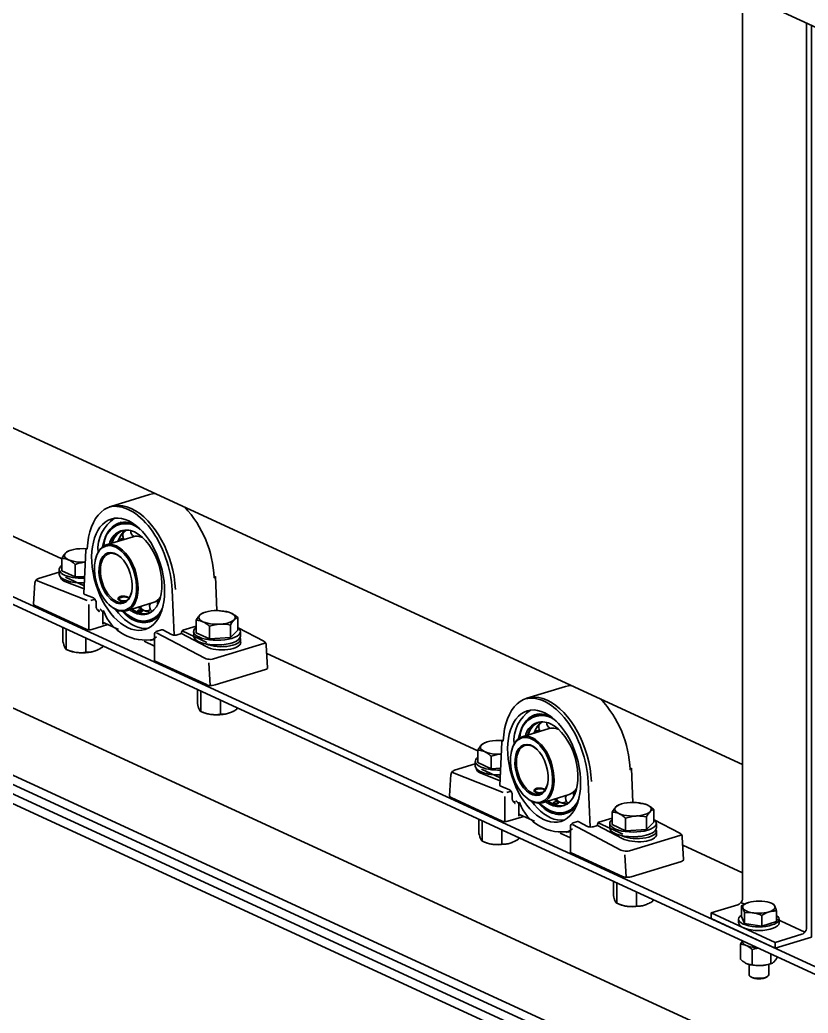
# Model space of a CAD drawing. Header units: millimetres. Extents: x -8400 to 8400, y -5940 to 5940.
# Drawn here: x 4638.5 to 4965.5, y 2779.2 to 3191.5 of the extents above; entities that cross this region are included whole.
import ezdxf

# ---------------------------------------------------------------- set-up
doc = ezdxf.new("R2010")
doc.units = ezdxf.units.MM
doc.layers.add('粗实线层', color=7, linetype='Continuous', lineweight=35)

msp = doc.modelspace()

# ---------------------------------------------------------------- linework, layer by layer
at = {"layer": '粗实线层', "linetype": 'Continuous', "lineweight": 35}
for points in [[(3415.693, 3912.533), (3413.26, 3911.334), (3412.732, 3910.979), (3412.27, 3910.477), (3411.911, 3909.865), (3411.683, 3909.194), (3411.605, 3908.517), (3411.605, 3906.619), (5429.862, 2975.612), (5429.862, 2977.51)], [(5429.862, 2583.777), (5429.862, 2585.675), (3411.605, 3516.682), (3427.906, 3521.663)], [(3411.605, 3516.682), (3411.605, 3514.785), (3411.713, 3514.052), (3412.025, 3513.466), (3412.506, 3513.091), (5429.848, 2582.505)], [(3415.693, 3444.608), (3413.26, 3443.409), (3412.732, 3443.055), (3412.27, 3442.552), (3411.911, 3441.941), (3411.683, 3441.27), (3411.605, 3440.592), (3411.605, 3438.695), (5429.862, 2507.687), (5429.862, 2509.585)], [(3412.133, 3442.351), (5430.389, 2511.343)], [(4938.35, 3194.786), (4938.35, 2827.094), (4938.283, 2826.468), (4938.088, 2825.844), (4937.777, 2825.264), (4937.371, 2824.769), (4936.899, 2824.39), (4936.392, 2824.156), (4925.298, 2820.766), (4951.854, 2808.516)], [(4964.906, 3190.088), (4964.906, 2814.844), (4964.839, 2814.218), (4964.644, 2813.594), (4964.333, 2813.014), (4963.927, 2812.518), (4963.455, 2812.14), (4962.948, 2811.906), (4951.854, 2808.516), (4951.854, 2806.177), (4966.864, 2810.763), (4966.864, 3189.184)], [(4478.241, 3094.651), (4938.353, 2882.405)], [(4655.852, 2967.742), (4568.278, 3008.139)], [(4692.252, 2994.408), (4676.198, 2989.503)], [(4694.634, 2994.831), (4693.425, 2994.69), (4692.252, 2994.408)], [(4451.743, 2990.615), (5424.763, 2541.767)], [(4680.535, 2982.929), (4678.533, 2981.812)], [(4685.405, 2976.919), (4674.3, 2973.526)], [(4676.487, 2974.194), (4677.074, 2975.586), (4677.783, 2976.815), (4678.605, 2977.868), (4679.53, 2978.731), (4680.547, 2979.392)], [(4676.587, 2974.224), (4677.125, 2975.488), (4677.764, 2976.616), (4678.5, 2977.598), (4679.322, 2978.423), (4680.223, 2979.082), (4681.194, 2979.57)], [(4682.582, 2979.714), (4681.552, 2978.863), (4680.639, 2977.787), (4679.853, 2976.501), (4679.208, 2975.025)], [(4681.425, 2978.899), (4680.547, 2977.736), (4679.805, 2976.431), (4679.265, 2975.183)], [(4689.368, 2976.593), (4688.34, 2976.945), (4687.327, 2977.118), (4686.345, 2977.109), (4685.404, 2976.919)], [(4659.1, 2971.152), (4658.604, 2970.963), (4658.207, 2970.776), (4658.012, 2970.656), (4657.815, 2970.516), (4657.618, 2970.354), (4657.42, 2970.17), (4657.371, 2970.121), (4657.321, 2970.069), (4657.296, 2970.043), (4657.271, 2970.017), (4657.247, 2969.99), (4657.222, 2969.963), (4657.123, 2969.852), (4657.024, 2969.736), (4656.828, 2969.489), (4656.633, 2969.225), (4656.246, 2968.646), (4655.864, 2968.009)], [(4665.7, 2966.35), (4664.383, 2966.315), (4663.07, 2966.365), (4661.8, 2966.501), (4660.612, 2966.717), (4659.543, 2967.007), (4658.623, 2967.363), (4657.882, 2967.773), (4657.342, 2968.225), (4657.02, 2968.706), (4656.925, 2969.2), (4657.06, 2969.693), (4657.42, 2970.17), (4657.996, 2970.616), (4658.769, 2971.017), (4659.717, 2971.362), (4660.809, 2971.641), (4662.014, 2971.843), (4663.294, 2971.964), (4664.852, 2971.997), (4666.394, 2971.91)], [(4666.392, 2971.858), (4665.94, 2971.635), (4665.771, 2971.344), (4664.987, 2953.317), (4665.081, 2953.121), (4665.367, 2952.952), (4668.986, 2951.521), (4669.326, 2951.306), (4669.635, 2950.95), (4669.882, 2950.489), (4670.042, 2949.972), (4670.097, 2949.451), (4670.097, 2948.066), (4670.098, 2947.965), (4670.104, 2947.867), (4670.114, 2947.771), (4670.128, 2947.677), (4670.144, 2947.584), (4670.165, 2947.493), (4670.176, 2947.448), (4670.188, 2947.404), (4670.201, 2947.36), (4670.215, 2947.316), (4670.277, 2947.148), (4670.349, 2946.99), (4670.429, 2946.84), (4670.518, 2946.698), (4670.566, 2946.63), (4670.615, 2946.563), (4670.665, 2946.499), (4670.717, 2946.435), (4670.824, 2946.314), (4670.935, 2946.197), (4671.049, 2946.085), (4671.165, 2945.976), (4671.224, 2945.922), (4671.283, 2945.869), (4671.313, 2945.842), (4671.342, 2945.816), (4671.357, 2945.803), (4671.372, 2945.789), (4671.387, 2945.776), (4671.402, 2945.763)], [(4680.597, 2968.109), (4679.553, 2968.972), (4678.48, 2969.595)], [(4661.383, 2960.241), (4655.864, 2962.787), (4655.864, 2968.009), (4656.201, 2967.99), (4656.543, 2967.955), (4656.629, 2967.944), (4656.716, 2967.932), (4656.801, 2967.919), (4656.888, 2967.905), (4657.06, 2967.873), (4657.233, 2967.836), (4657.579, 2967.749), (4657.926, 2967.642), (4658.274, 2967.513), (4658.623, 2967.363), (4658.974, 2967.19), (4659.325, 2966.995), (4659.369, 2966.97), (4659.413, 2966.944), (4659.457, 2966.917), (4659.501, 2966.89), (4659.589, 2966.836), (4659.676, 2966.78), (4659.85, 2966.665), (4660.024, 2966.546), (4660.368, 2966.297), (4660.709, 2966.032), (4661.047, 2965.754), (4661.383, 2965.463)], [(4665.298, 2960.478), (4661.383, 2960.241), (4661.383, 2965.463), (4662.446, 2965.787), (4663.519, 2966.05), (4664.06, 2966.155), (4664.603, 2966.241), (4665.553, 2966.341)], [(4669.812, 2967.556), (4669.74, 2967.23)], [(4654.821, 2962.237), (4646.2, 2959.603), (4645.867, 2959.482), (4645.563, 2959.31), (4645.267, 2959.07), (4645.014, 2958.775), (4644.851, 2958.496), (4644.753, 2958.193), (4644.737, 2958.053), (4644.736, 2957.908)], [(4654.821, 2963.308), (4654.821, 2961.359)], [(4665.07, 2955.23), (4657.165, 2958.354), (4656.531, 2958.646), (4656.024, 2958.968), (4655.656, 2959.313), (4655.432, 2959.677), (4655.357, 2960.051), (4655.357, 2960.165)], [(4665.126, 2956.527), (4657.4, 2960.091)], [(4674.937, 2940.481), (4668.335, 2938.463), (4667.754, 2938.348), (4667.101, 2938.325), (4666.473, 2938.397), (4665.967, 2938.554), (4644.728, 2948.352), (4644.408, 2948.541), (4644.215, 2948.752), (4644.158, 2948.976), (4644.703, 2957.871)], [(4645.072, 2958.853), (4645.368, 2958.706), (4666.419, 2950.387)], [(4683.756, 2951.667), (4683.701, 2951.693), (4683.621, 2951.729), (4683.536, 2951.765), (4683.446, 2951.8), (4683.352, 2951.836), (4683.303, 2951.854), (4683.254, 2951.871), (4683.204, 2951.888), (4683.153, 2951.905), (4683.048, 2951.938), (4682.942, 2951.97), (4682.831, 2952.002), (4682.718, 2952.032), (4682.689, 2952.039), (4682.66, 2952.046), (4682.632, 2952.053), (4682.602, 2952.061), (4682.544, 2952.075), (4682.485, 2952.088), (4682.365, 2952.113), (4682.246, 2952.137), (4682.124, 2952.159), (4682.003, 2952.179), (4681.941, 2952.188), (4681.879, 2952.196), (4681.817, 2952.204), (4681.755, 2952.212), (4681.631, 2952.224), (4681.508, 2952.234), (4681.386, 2952.242), (4681.265, 2952.246), (4681.144, 2952.248), (4681.024, 2952.246), (4680.965, 2952.244), (4680.906, 2952.241), (4680.847, 2952.238), (4680.789, 2952.233), (4680.676, 2952.221), (4680.565, 2952.207), (4680.458, 2952.189), (4680.352, 2952.168), (4680.301, 2952.156), (4680.25, 2952.144), (4680.224, 2952.137), (4680.2, 2952.13), (4680.175, 2952.122), (4680.151, 2952.115), (4680.056, 2952.085), (4679.966, 2952.05), (4679.88, 2952.013), (4679.799, 2951.974), (4679.722, 2951.931), (4679.65, 2951.885), (4679.583, 2951.837), (4679.521, 2951.787), (4679.465, 2951.736), (4679.415, 2951.682), (4679.37, 2951.627), (4679.331, 2951.57), (4679.322, 2951.556), (4679.313, 2951.541), (4679.305, 2951.527), (4679.297, 2951.512), (4679.282, 2951.483), (4679.269, 2951.453), (4679.248, 2951.394), (4679.232, 2951.334), (4679.223, 2951.274), (4679.219, 2951.214), (4679.219, 2951.185), (4679.221, 2951.155), (4679.225, 2951.124), (4679.23, 2951.094), (4679.244, 2951.036), (4679.264, 2950.978), (4679.291, 2950.922), (4679.323, 2950.867), (4679.361, 2950.813), (4679.405, 2950.762), (4679.43, 2950.737), (4679.455, 2950.712), (4679.482, 2950.687), (4679.51, 2950.664), (4679.572, 2950.618), (4679.637, 2950.575), (4679.708, 2950.535), (4679.785, 2950.497), (4679.867, 2950.462), (4679.952, 2950.43), (4680.041, 2950.401), (4680.135, 2950.375), (4680.232, 2950.352), (4680.333, 2950.333), (4680.359, 2950.328), (4680.385, 2950.324), (4680.412, 2950.32), (4680.439, 2950.316), (4680.492, 2950.309), (4680.547, 2950.302), (4680.657, 2950.291), (4680.769, 2950.283), (4680.884, 2950.278), (4681.001, 2950.276), (4681.06, 2950.276), (4681.12, 2950.277), (4681.181, 2950.278), (4681.242, 2950.28), (4681.364, 2950.286), (4681.486, 2950.294), (4681.608, 2950.304), (4681.731, 2950.316), (4681.855, 2950.331), (4681.978, 2950.348), (4682.009, 2950.352), (4682.04, 2950.356), (4682.071, 2950.361), (4682.102, 2950.366), (4682.163, 2950.375), (4682.224, 2950.385), (4682.413, 2950.419)], [(4683.721, 2951.446), (4683.594, 2951.533), (4683.44, 2951.614), (4682.957, 2951.778), (4682.365, 2951.883), (4681.719, 2951.916), (4681.075, 2951.877), (4680.49, 2951.768), (4680.017, 2951.6), (4679.697, 2951.386), (4679.559, 2951.146), (4679.617, 2950.902), (4679.863, 2950.675), (4680.276, 2950.486), (4680.82, 2950.35), (4681.447, 2950.281)], [(4682.659, 2946.167), (4693.764, 2949.559), (4694.649, 2949.928), (4695.469, 2950.469), (4696.212, 2951.178), (4696.868, 2952.044)], [(4702.437, 2936.064), (4701.653, 2954.818)], [(4667.029, 2938.328), (4667.029, 2948.778)], [(4667.878, 2950.405), (4669.64, 2950.944)], [(4675.359, 2948.84), (4675.601, 2948.609)], [(4679.743, 2951.428), (4679.435, 2951.167), (4679.273, 2950.979), (4679.219, 2950.783)], [(4467.611, 2943.58), (4472.831, 2945.175), (4937.333, 2730.904)], [(4938.353, 2726.43), (4467.611, 2943.58), (4467.611, 2904.582)], [(4670.675, 2946.486), (4671.059, 2946.473), (4671.457, 2946.233)], [(4672.903, 2946.117), (4672.903, 2940.639), (4672.974, 2940.996), (4673.168, 2941.192), (4673.434, 2941.174), (4679.378, 2938.432)], [(4691.654, 2938.916), (4690.283, 2938.846), (4688.872, 2938.989), (4687.435, 2939.347), (4685.985, 2939.913), (4684.611, 2940.639), (4683.248, 2941.542), (4681.909, 2942.615), (4680.602, 2943.849), (4679.34, 2945.234), (4678.133, 2946.759)], [(4691.119, 2944.794), (4689.906, 2944.775), (4688.656, 2944.972), (4687.386, 2945.386), (4686.111, 2946.009), (4684.847, 2946.834)], [(4691.754, 2945.008), (4690.676, 2944.87), (4689.56, 2944.913), (4688.418, 2945.137), (4687.26, 2945.54), (4686.1, 2946.118), (4684.947, 2946.865)], [(4687.568, 2947.665), (4688.928, 2946.803), (4690.298, 2946.176), (4691.657, 2945.795), (4692.986, 2945.664)], [(4687.701, 2947.507), (4688.68, 2946.931), (4690.518, 2946.062), (4692.387, 2945.515)], [(4714.868, 2945.427), (4714.371, 2945.237), (4713.974, 2945.051), (4713.779, 2944.931), (4713.583, 2944.791), (4713.386, 2944.629), (4713.188, 2944.445), (4713.138, 2944.395), (4713.088, 2944.344), (4713.064, 2944.318), (4713.039, 2944.292), (4713.014, 2944.265), (4712.989, 2944.238), (4712.89, 2944.127), (4712.792, 2944.011), (4712.595, 2943.764), (4712.401, 2943.5), (4712.014, 2942.921), (4711.631, 2942.284)], [(4719.061, 2946.239), (4719.611, 2946.261), (4720.158, 2946.262), (4720.701, 2946.242), (4721.242, 2946.202), (4722.315, 2946.069), (4723.378, 2945.873), (4723.716, 2945.854), (4724.058, 2945.819), (4724.144, 2945.808), (4724.23, 2945.796), (4724.316, 2945.783), (4724.402, 2945.769), (4724.575, 2945.737), (4724.747, 2945.7), (4725.093, 2945.613), (4725.44, 2945.505), (4725.789, 2945.377), (4726.138, 2945.227), (4726.488, 2945.054), (4726.84, 2944.859), (4726.884, 2944.834), (4726.928, 2944.808), (4726.972, 2944.781), (4727.016, 2944.754), (4727.103, 2944.699), (4727.191, 2944.644), (4727.365, 2944.529), (4727.538, 2944.411), (4727.882, 2944.161), (4728.224, 2943.896), (4728.562, 2943.618), (4728.898, 2943.327)], [(4725.685, 2945.418), (4725.661, 2945.427)], [(4690.835, 2941.694), (4693.372, 2941.895)], [(4711.631, 2939.79), (4706.135, 2938.11), (4705.814, 2937.904), (4705.586, 2937.54), (4705.516, 2937.116), (4705.533, 2936.718), (4715.752, 2931.329)], [(4717.151, 2934.516), (4711.631, 2937.062), (4711.631, 2942.284), (4711.969, 2942.265), (4712.311, 2942.23), (4712.397, 2942.219), (4712.483, 2942.207), (4712.569, 2942.194), (4712.655, 2942.179), (4712.828, 2942.148), (4713, 2942.111), (4713.347, 2942.024), (4713.693, 2941.917), (4714.042, 2941.788), (4714.391, 2941.638), (4714.741, 2941.465), (4715.093, 2941.271), (4715.137, 2941.244), (4715.181, 2941.218), (4715.225, 2941.191), (4715.269, 2941.165), (4715.356, 2941.11), (4715.444, 2941.055), (4715.618, 2940.94), (4715.791, 2940.821), (4716.136, 2940.571), (4716.476, 2940.307), (4716.815, 2940.028), (4717.151, 2939.738)], [(4725.784, 2940.259), (4726.167, 2940.897), (4726.554, 2941.476), (4726.749, 2941.741), (4726.945, 2941.987), (4727.142, 2942.213), (4727.341, 2942.42), (4727.39, 2942.468), (4727.44, 2942.515), (4727.465, 2942.538), (4727.489, 2942.561), (4727.515, 2942.583), (4727.539, 2942.605), (4727.638, 2942.689), (4727.737, 2942.767), (4727.933, 2942.907), (4728.128, 2943.027), (4728.515, 2943.209), (4728.898, 2943.327), (4728.898, 2938.105), (4725.784, 2935.037)], [(4656.326, 2939.325), (4656.326, 2933.363), (4656.496, 2932.704), (4656.669, 2932.103), (4656.756, 2931.828), (4656.844, 2931.571), (4656.932, 2931.334), (4657.02, 2931.116), (4657.042, 2931.065), (4657.064, 2931.015), (4657.075, 2930.991), (4657.086, 2930.967), (4657.097, 2930.943), (4657.109, 2930.92), (4657.153, 2930.831), (4657.197, 2930.747), (4657.284, 2930.596), (4657.371, 2930.465), (4657.544, 2930.261), (4657.715, 2930.123)], [(4657.715, 2938.383), (4657.626, 2938.731)], [(4658.242, 2938.451), (4657.715, 2938.383), (4657.715, 2930.123), (4658.721, 2929.718), (4659.736, 2929.375), (4660.248, 2929.229), (4660.763, 2929.103), (4661.28, 2928.997), (4661.8, 2928.911), (4663.07, 2928.776), (4664.383, 2928.725), (4665.7, 2928.761), (4666.98, 2928.882), (4668.184, 2929.085), (4669.277, 2929.362)], [(4692.503, 2933.802), (4693.887, 2934.455), (4695.187, 2935.325)], [(4695.137, 2937.077), (4715.259, 2926.465), (4715.74, 2926.268), (4716.321, 2926.125), (4716.961, 2926.045), (4717.618, 2926.035), (4718.248, 2926.094), (4718.808, 2926.218), (4739.691, 2932.599), (4740.062, 2932.74), (4740.348, 2932.911)], [(4705.726, 2937.799), (4715.986, 2933.066)], [(4710.588, 2937.583), (4710.588, 2935.634)], [(4740.688, 2931.852), (4740.698, 2931.945), (4740.7, 2932.038), (4740.641, 2932.353), (4740.51, 2932.652), (4740.361, 2932.891), (4740.185, 2933.107), (4739.983, 2933.291), (4739.76, 2933.447), (4739.693, 2933.488), (4739.624, 2933.525), (4729.063, 2939.095)], [(4729.941, 2935.634), (4729.941, 2937.583)], [(4665.886, 2934.915), (4665.886, 2928.953), (4664.881, 2928.837), (4663.866, 2928.785), (4663.355, 2928.785), (4662.84, 2928.806), (4662.581, 2928.824), (4662.321, 2928.847), (4662.256, 2928.854), (4662.191, 2928.861), (4662.126, 2928.869), (4662.06, 2928.876), (4661.93, 2928.893), (4661.8, 2928.911), (4660.355, 2929.187), (4659.1, 2929.573), (4658.561, 2929.779)], [(4672.668, 2931.787), (4672.668, 2931.025), (4672.252, 2930.762), (4671.832, 2930.51), (4671.727, 2930.449), (4671.621, 2930.39), (4671.515, 2930.331), (4671.41, 2930.273), (4671.197, 2930.16), (4670.985, 2930.052), (4670.56, 2929.85), (4670.133, 2929.667), (4669.706, 2929.504), (4669.277, 2929.362), (4668.846, 2929.242), (4668.414, 2929.142), (4668.36, 2929.131), (4668.306, 2929.121), (4668.252, 2929.111), (4668.198, 2929.101), (4668.09, 2929.082), (4667.983, 2929.064), (4667.769, 2929.033), (4667.556, 2929.007), (4667.133, 2928.969), (4666.714, 2928.949), (4666.299, 2928.944), (4665.886, 2928.953)], [(4694.27, 2931.562), (4689.982, 2933.54)], [(4693.162, 2933.979), (4694.27, 2934.317)], [(4730.056, 2933.026), (4730.056, 2934.303)], [(4669.893, 2929.573), (4669.926, 2929.585)], [(4828.476, 2888.112), (4740.903, 2928.508)], [(4717.462, 2915.187), (4716.918, 2924.587)], [(4864.866, 2914.783), (4848.812, 2909.878)], [(4867.248, 2915.205), (4866.039, 2915.064), (4864.866, 2914.783)], [(4712.093, 2913.6), (4712.093, 2907.638), (4712.264, 2906.979), (4712.437, 2906.378), (4712.524, 2906.103), (4712.611, 2905.846), (4712.699, 2905.608), (4712.788, 2905.39), (4712.81, 2905.34), (4712.832, 2905.29), (4712.843, 2905.266), (4712.854, 2905.242), (4712.865, 2905.219), (4712.876, 2905.195), (4712.92, 2905.106), (4712.964, 2905.022), (4713.052, 2904.871), (4713.139, 2904.74), (4713.312, 2904.536), (4713.482, 2904.397)], [(4713.482, 2912.658), (4713.393, 2913.007)], [(4714.01, 2912.726), (4713.482, 2912.658), (4713.482, 2904.397), (4714.489, 2903.993), (4715.504, 2903.65), (4716.015, 2903.504), (4716.53, 2903.377), (4717.047, 2903.271), (4717.568, 2903.186), (4718.838, 2903.05), (4720.151, 2902.999), (4721.467, 2903.036), (4722.747, 2903.156), (4723.952, 2903.359), (4725.044, 2903.637)], [(4721.653, 2909.19), (4721.653, 2903.228), (4720.649, 2903.112), (4719.634, 2903.06), (4719.122, 2903.06), (4718.607, 2903.081), (4718.348, 2903.099), (4718.089, 2903.122), (4718.023, 2903.129), (4717.958, 2903.136), (4717.893, 2903.144), (4717.828, 2903.151), (4717.698, 2903.168), (4717.568, 2903.186), (4716.123, 2903.462), (4714.868, 2903.848), (4714.328, 2904.054)], [(4728.436, 2906.062), (4728.436, 2905.3), (4728.02, 2905.037), (4727.6, 2904.785), (4727.495, 2904.724), (4727.389, 2904.664), (4727.283, 2904.606), (4727.177, 2904.548), (4726.965, 2904.435), (4726.753, 2904.327), (4726.327, 2904.125), (4725.901, 2903.942), (4725.474, 2903.779), (4725.044, 2903.637), (4724.614, 2903.517), (4724.182, 2903.417), (4724.127, 2903.406), (4724.073, 2903.396), (4724.019, 2903.385), (4723.965, 2903.376), (4723.858, 2903.357), (4723.75, 2903.339), (4723.536, 2903.308), (4723.324, 2903.282), (4722.901, 2903.244), (4722.482, 2903.223), (4722.066, 2903.219), (4721.653, 2903.228)], [(4725.661, 2903.848), (4725.693, 2903.861)], [(4853.149, 2903.303), (4851.147, 2902.187)], [(4849.101, 2894.568), (4849.688, 2895.96), (4850.397, 2897.19), (4851.219, 2898.243), (4852.144, 2899.105), (4853.161, 2899.766)], [(4849.201, 2894.599), (4849.739, 2895.862), (4850.379, 2896.991), (4851.114, 2897.972), (4851.936, 2898.797), (4852.837, 2899.457), (4853.808, 2899.944)], [(4855.196, 2900.089), (4854.167, 2899.237), (4853.252, 2898.161), (4852.467, 2896.876), (4851.822, 2895.399)], [(4854.039, 2899.273), (4853.161, 2898.11), (4852.419, 2896.806), (4851.879, 2895.557)], [(4858.019, 2897.294), (4846.914, 2893.901)], [(4861.982, 2896.967), (4860.954, 2897.319), (4859.942, 2897.492), (4858.959, 2897.483), (4858.018, 2897.293)], [(4831.714, 2891.527), (4831.217, 2891.337), (4830.821, 2891.15), (4830.626, 2891.031), (4830.43, 2890.89), (4830.233, 2890.729), (4830.034, 2890.544), (4829.985, 2890.495), (4829.935, 2890.444), (4829.91, 2890.418), (4829.886, 2890.391), (4829.861, 2890.365), (4829.836, 2890.338), (4829.737, 2890.227), (4829.638, 2890.111), (4829.442, 2889.864), (4829.247, 2889.599), (4828.86, 2889.02), (4828.477, 2888.384)], [(4838.314, 2886.725), (4836.997, 2886.689), (4835.684, 2886.74), (4834.414, 2886.875), (4833.226, 2887.092), (4832.156, 2887.382), (4831.238, 2887.737), (4830.496, 2888.148), (4829.957, 2888.6), (4829.634, 2889.08), (4829.539, 2889.575), (4829.674, 2890.067), (4830.034, 2890.544), (4830.61, 2890.99), (4831.383, 2891.392), (4832.331, 2891.737), (4833.423, 2892.015), (4834.627, 2892.218), (4835.908, 2892.339), (4837.465, 2892.372), (4839.008, 2892.284)], [(4839.006, 2892.232), (4838.555, 2892.009), (4838.385, 2891.719), (4837.601, 2873.692), (4837.695, 2873.495), (4837.981, 2873.326), (4841.601, 2871.896), (4841.94, 2871.681), (4842.249, 2871.325), (4842.496, 2870.864), (4842.655, 2870.346), (4842.71, 2869.826), (4842.71, 2868.44), (4842.713, 2868.34), (4842.718, 2868.241), (4842.728, 2868.145), (4842.742, 2868.051), (4842.758, 2867.958), (4842.778, 2867.867), (4842.79, 2867.822), (4842.802, 2867.778), (4842.815, 2867.734), (4842.829, 2867.691), (4842.891, 2867.522), (4842.963, 2867.364), (4843.043, 2867.214), (4843.132, 2867.073), (4843.18, 2867.005), (4843.229, 2866.938), (4843.279, 2866.873), (4843.331, 2866.81), (4843.438, 2866.688), (4843.549, 2866.571), (4843.663, 2866.459), (4843.779, 2866.35), (4843.838, 2866.296), (4843.897, 2866.243), (4843.927, 2866.216), (4843.957, 2866.19), (4843.971, 2866.177), (4843.986, 2866.164), (4844.001, 2866.151), (4844.016, 2866.137)], [(4853.211, 2888.484), (4852.167, 2889.346), (4851.094, 2889.969)], [(4833.997, 2880.615), (4828.477, 2883.161), (4828.477, 2888.384), (4828.816, 2888.364), (4829.158, 2888.33), (4829.243, 2888.319), (4829.33, 2888.306), (4829.415, 2888.293), (4829.502, 2888.279), (4829.674, 2888.247), (4829.847, 2888.211), (4830.193, 2888.123), (4830.54, 2888.016), (4830.888, 2887.888), (4831.238, 2887.737), (4831.588, 2887.565), (4831.939, 2887.37), (4831.983, 2887.344), (4832.027, 2887.318), (4832.071, 2887.291), (4832.115, 2887.264), (4832.203, 2887.21), (4832.291, 2887.154), (4832.465, 2887.04), (4832.638, 2886.921), (4832.982, 2886.671), (4833.323, 2886.406), (4833.661, 2886.128), (4833.997, 2885.837)], [(4837.912, 2880.852), (4833.997, 2880.615), (4833.997, 2885.837), (4835.061, 2886.162), (4836.133, 2886.424), (4836.673, 2886.53), (4837.217, 2886.615), (4838.167, 2886.715)], [(4842.426, 2887.931), (4842.354, 2887.604)], [(4827.434, 2882.611), (4818.814, 2879.977), (4818.481, 2879.856), (4818.177, 2879.684), (4817.881, 2879.444), (4817.628, 2879.149), (4817.465, 2878.87), (4817.367, 2878.567), (4817.351, 2878.427), (4817.35, 2878.283)], [(4827.434, 2883.683), (4827.434, 2881.733)], [(4847.551, 2860.855), (4840.948, 2858.838), (4840.368, 2858.722), (4839.714, 2858.699), (4839.087, 2858.772), (4838.581, 2858.929), (4817.342, 2868.726), (4817.023, 2868.915), (4816.829, 2869.127), (4816.773, 2869.35), (4817.318, 2878.245)], [(4817.686, 2879.228), (4817.983, 2879.08), (4839.033, 2870.761)], [(4837.684, 2875.605), (4829.779, 2878.729), (4829.145, 2879.02), (4828.638, 2879.342), (4828.27, 2879.688), (4828.046, 2880.051), (4827.972, 2880.426), (4827.972, 2880.54)], [(4837.74, 2876.901), (4830.014, 2880.465)], [(4875.051, 2856.439), (4874.267, 2875.193)], [(4840.492, 2870.779), (4842.254, 2871.318)], [(4856.37, 2872.042), (4856.316, 2872.067), (4856.235, 2872.103), (4856.15, 2872.139), (4856.061, 2872.175), (4855.966, 2872.21), (4855.918, 2872.228), (4855.868, 2872.245), (4855.818, 2872.262), (4855.767, 2872.279), (4855.663, 2872.313), (4855.555, 2872.345), (4855.445, 2872.376), (4855.332, 2872.406), (4855.303, 2872.413), (4855.275, 2872.421), (4855.245, 2872.428), (4855.217, 2872.435), (4855.157, 2872.449), (4855.099, 2872.462), (4854.98, 2872.488), (4854.86, 2872.512), (4854.739, 2872.533), (4854.617, 2872.553), (4854.555, 2872.562), (4854.494, 2872.571), (4854.431, 2872.579), (4854.369, 2872.586), (4854.245, 2872.599), (4854.122, 2872.609), (4854, 2872.616), (4853.879, 2872.621), (4853.758, 2872.622), (4853.638, 2872.62), (4853.579, 2872.618), (4853.519, 2872.615), (4853.461, 2872.612), (4853.403, 2872.607), (4853.29, 2872.596), (4853.179, 2872.581), (4853.071, 2872.564), (4852.966, 2872.542), (4852.915, 2872.53), (4852.864, 2872.518), (4852.839, 2872.511), (4852.814, 2872.504), (4852.789, 2872.497), (4852.765, 2872.49), (4852.67, 2872.459), (4852.58, 2872.425), (4852.494, 2872.388), (4852.413, 2872.348), (4852.336, 2872.305), (4852.264, 2872.26), (4852.197, 2872.212), (4852.135, 2872.162), (4852.079, 2872.11), (4852.029, 2872.056), (4851.984, 2872.001), (4851.944, 2871.945), (4851.936, 2871.93), (4851.927, 2871.916), (4851.919, 2871.901), (4851.911, 2871.886), (4851.897, 2871.857), (4851.883, 2871.827), (4851.862, 2871.768), (4851.846, 2871.708), (4851.836, 2871.649), (4851.833, 2871.589), (4851.833, 2871.559), (4851.835, 2871.529), (4851.839, 2871.499), (4851.844, 2871.469), (4851.858, 2871.41), (4851.879, 2871.353), (4851.905, 2871.296), (4851.937, 2871.241), (4851.975, 2871.188), (4852.019, 2871.136), (4852.043, 2871.111), (4852.069, 2871.086), (4852.096, 2871.062), (4852.125, 2871.038), (4852.185, 2870.993), (4852.251, 2870.95), (4852.322, 2870.909), (4852.399, 2870.871), (4852.48, 2870.836), (4852.566, 2870.805), (4852.655, 2870.776), (4852.749, 2870.75), (4852.846, 2870.727), (4852.947, 2870.707), (4852.973, 2870.703), (4852.999, 2870.698), (4853.026, 2870.694), (4853.053, 2870.69), (4853.106, 2870.683), (4853.161, 2870.676), (4853.271, 2870.666), (4853.383, 2870.658), (4853.498, 2870.653), (4853.615, 2870.651), (4853.675, 2870.651), (4853.734, 2870.651), (4853.795, 2870.653), (4853.856, 2870.654), (4853.978, 2870.66), (4854.1, 2870.668), (4854.222, 2870.678), (4854.345, 2870.691), (4854.468, 2870.705), (4854.592, 2870.722), (4854.623, 2870.726), (4854.654, 2870.731), (4854.685, 2870.736), (4854.716, 2870.74), (4854.777, 2870.75), (4854.838, 2870.76), (4855.027, 2870.794)], [(4852.357, 2871.802), (4852.049, 2871.541), (4851.888, 2871.354), (4851.833, 2871.157)], [(4856.336, 2871.82), (4856.208, 2871.907), (4856.054, 2871.988), (4855.571, 2872.153), (4854.98, 2872.257), (4854.333, 2872.291), (4853.689, 2872.252), (4853.104, 2872.143), (4852.631, 2871.974), (4852.311, 2871.76), (4852.174, 2871.521), (4852.23, 2871.277), (4852.477, 2871.05), (4852.891, 2870.86), (4853.434, 2870.725), (4854.061, 2870.656)], [(4855.274, 2866.541), (4866.378, 2869.934)], [(4866.378, 2869.934), (4867.264, 2870.302), (4868.083, 2870.844), (4868.826, 2871.553), (4869.482, 2872.419)], [(4839.643, 2858.703), (4839.643, 2869.152)], [(4843.289, 2866.86), (4843.673, 2866.847), (4844.071, 2866.608)], [(4845.517, 2866.491), (4845.517, 2861.013), (4845.588, 2861.37), (4845.782, 2861.566), (4846.048, 2861.548), (4851.992, 2858.806)], [(4847.973, 2869.214), (4848.215, 2868.983)], [(4864.268, 2859.29), (4862.897, 2859.22), (4861.486, 2859.364), (4860.049, 2859.721), (4858.599, 2860.288), (4857.225, 2861.013), (4855.863, 2861.916), (4854.522, 2862.989), (4853.216, 2864.224), (4851.954, 2865.609), (4850.747, 2867.134)], [(4863.732, 2865.168), (4862.52, 2865.149), (4861.271, 2865.347), (4860.001, 2865.76), (4858.725, 2866.383), (4857.461, 2867.209)], [(4864.368, 2865.383), (4863.291, 2865.244), (4862.175, 2865.287), (4861.032, 2865.512), (4859.874, 2865.915), (4858.713, 2866.493), (4857.562, 2867.239)], [(4860.182, 2868.04), (4861.542, 2867.177), (4862.912, 2866.55), (4864.271, 2866.169), (4865.6, 2866.039)], [(4860.315, 2867.881), (4861.294, 2867.306), (4863.132, 2866.437), (4865.001, 2865.889)], [(4884.245, 2862.658), (4884.628, 2863.295), (4885.014, 2863.874), (4885.21, 2864.139), (4885.406, 2864.385), (4885.504, 2864.501), (4885.603, 2864.612), (4885.628, 2864.639), (4885.653, 2864.666), (4885.678, 2864.692), (4885.703, 2864.718), (4885.752, 2864.769), (4885.802, 2864.819), (4886.377, 2865.265), (4887.151, 2865.667), (4888.098, 2866.012), (4889.191, 2866.29), (4890.395, 2866.493), (4891.675, 2866.614), (4892.992, 2866.649), (4894.305, 2866.599), (4895.575, 2866.463), (4896.763, 2866.247), (4897.833, 2865.957), (4898.752, 2865.601), (4898.403, 2865.751), (4898.055, 2865.88), (4897.707, 2865.987), (4897.361, 2866.075), (4897.189, 2866.111), (4897.016, 2866.143), (4896.93, 2866.157), (4896.844, 2866.17), (4896.758, 2866.183), (4896.672, 2866.194), (4896.33, 2866.228), (4895.992, 2866.247), (4894.928, 2866.443), (4893.856, 2866.576), (4893.316, 2866.616), (4892.772, 2866.636), (4892.225, 2866.636), (4891.675, 2866.614)], [(4901.512, 2863.701), (4901.176, 2863.992), (4900.837, 2864.27), (4900.496, 2864.535), (4900.152, 2864.785), (4899.979, 2864.904), (4899.805, 2865.018), (4899.718, 2865.074), (4899.63, 2865.128), (4899.586, 2865.155), (4899.542, 2865.182), (4899.498, 2865.208), (4899.454, 2865.234), (4899.102, 2865.429), (4898.752, 2865.601), (4899.493, 2865.191), (4900.033, 2864.739), (4900.355, 2864.258), (4900.45, 2863.764), (4900.315, 2863.271), (4899.955, 2862.794), (4899.379, 2862.348), (4898.606, 2861.947), (4897.658, 2861.602), (4896.566, 2861.323), (4895.361, 2861.121), (4894.081, 2861), (4892.765, 2860.964), (4891.452, 2861.015), (4890.181, 2861.15), (4888.994, 2861.366), (4887.924, 2861.657), (4887.005, 2862.012), (4886.656, 2862.162), (4886.307, 2862.291), (4885.96, 2862.398), (4885.614, 2862.486), (4885.442, 2862.522), (4885.269, 2862.554), (4885.183, 2862.568), (4885.097, 2862.581), (4885.011, 2862.593), (4884.925, 2862.605), (4884.584, 2862.639), (4884.245, 2862.658), (4884.245, 2857.436), (4889.765, 2854.89)], [(4887.482, 2865.801), (4886.985, 2865.612), (4886.588, 2865.425), (4886.394, 2865.305), (4886.198, 2865.165), (4886, 2865.003), (4885.802, 2864.819), (4885.441, 2864.342), (4885.307, 2863.849), (4885.402, 2863.355), (4885.724, 2862.875), (4886.264, 2862.422), (4887.005, 2862.012), (4887.355, 2861.84), (4887.707, 2861.645), (4887.751, 2861.619), (4887.795, 2861.593), (4887.839, 2861.566), (4887.883, 2861.539), (4887.971, 2861.485), (4888.058, 2861.429), (4888.232, 2861.315), (4888.406, 2861.196), (4888.749, 2860.946), (4889.091, 2860.681), (4889.429, 2860.403), (4889.765, 2860.112), (4889.765, 2854.89), (4898.398, 2855.411), (4898.398, 2860.634), (4897.337, 2860.829), (4896.264, 2860.963), (4895.724, 2861.002), (4895.179, 2861.023), (4894.906, 2861.025), (4894.632, 2861.022), (4894.563, 2861.02), (4894.494, 2861.018), (4894.425, 2861.016), (4894.356, 2861.014), (4894.219, 2861.007), (4894.081, 2861), (4893.531, 2860.956), (4892.985, 2860.89), (4892.441, 2860.804), (4891.901, 2860.699), (4890.828, 2860.436), (4889.765, 2860.112)], [(4898.299, 2865.792), (4898.275, 2865.801)], [(4863.449, 2862.069), (4865.985, 2862.269)], [(4898.398, 2860.634), (4898.782, 2861.271), (4899.168, 2861.851), (4899.363, 2862.115), (4899.559, 2862.361), (4899.757, 2862.588), (4899.955, 2862.794), (4900.004, 2862.843), (4900.054, 2862.889), (4900.079, 2862.912), (4900.104, 2862.935), (4900.128, 2862.957), (4900.153, 2862.979), (4900.252, 2863.063), (4900.351, 2863.141), (4900.547, 2863.281), (4900.742, 2863.401), (4901.129, 2863.584), (4901.512, 2863.701), (4901.512, 2858.479), (4898.398, 2855.411)], [(4828.939, 2859.7), (4828.939, 2853.738), (4829.111, 2853.079), (4829.283, 2852.478), (4829.37, 2852.202), (4829.458, 2851.945), (4829.546, 2851.708), (4829.634, 2851.49), (4829.656, 2851.439), (4829.679, 2851.39), (4829.69, 2851.365), (4829.7, 2851.341), (4829.711, 2851.318), (4829.723, 2851.295), (4829.767, 2851.205), (4829.811, 2851.122), (4829.898, 2850.97), (4829.985, 2850.84), (4830.158, 2850.636), (4830.329, 2850.497)], [(4830.329, 2858.757), (4830.24, 2859.106)], [(4830.857, 2858.825), (4830.329, 2858.757), (4830.329, 2850.497), (4831.335, 2850.093), (4832.351, 2849.749), (4832.862, 2849.604), (4833.376, 2849.477), (4833.894, 2849.371), (4834.414, 2849.285), (4835.684, 2849.15), (4836.997, 2849.099), (4838.314, 2849.135), (4839.594, 2849.256), (4840.798, 2849.459), (4841.891, 2849.737)], [(4867.751, 2857.451), (4887.873, 2846.84), (4888.354, 2846.643), (4888.935, 2846.499), (4889.575, 2846.42), (4890.232, 2846.409), (4890.862, 2846.468), (4891.421, 2846.592), (4912.305, 2852.973), (4912.676, 2853.114), (4912.962, 2853.285)], [(4878.146, 2857.092), (4878.13, 2857.49), (4878.201, 2857.915), (4878.427, 2858.278), (4878.749, 2858.485), (4884.245, 2860.164)], [(4878.339, 2858.173), (4888.601, 2853.44)], [(4883.202, 2857.958), (4883.202, 2856.008)], [(4913.302, 2852.227), (4913.312, 2852.32), (4913.313, 2852.412), (4913.255, 2852.727), (4913.124, 2853.026), (4912.976, 2853.266), (4912.799, 2853.481), (4912.597, 2853.666), (4912.374, 2853.822), (4912.307, 2853.862), (4912.238, 2853.899), (4901.677, 2859.469)], [(4902.554, 2856.008), (4902.554, 2857.958)], [(4838.5, 2855.29), (4838.5, 2849.328), (4837.496, 2849.212), (4836.48, 2849.159), (4835.969, 2849.159), (4835.453, 2849.18), (4835.195, 2849.198), (4834.935, 2849.222), (4834.87, 2849.228), (4834.805, 2849.236), (4834.74, 2849.243), (4834.675, 2849.251), (4834.544, 2849.267), (4834.414, 2849.285), (4832.97, 2849.562), (4831.714, 2849.948), (4831.175, 2850.153)], [(4866.884, 2851.937), (4862.596, 2853.915)], [(4865.117, 2854.176), (4866.501, 2854.83), (4867.802, 2855.699)], [(4865.776, 2854.353), (4866.884, 2854.692)], [(4902.67, 2853.4), (4902.67, 2854.678)], [(4845.282, 2852.161), (4845.282, 2851.4), (4844.866, 2851.136), (4844.446, 2850.885), (4844.341, 2850.824), (4844.235, 2850.764), (4844.129, 2850.705), (4844.023, 2850.647), (4843.811, 2850.535), (4843.599, 2850.427), (4843.174, 2850.225), (4842.748, 2850.042), (4842.32, 2849.879), (4841.891, 2849.737), (4841.46, 2849.616), (4841.028, 2849.517), (4840.974, 2849.506), (4840.92, 2849.495), (4840.866, 2849.485), (4840.812, 2849.475), (4840.704, 2849.456), (4840.597, 2849.439), (4840.383, 2849.408), (4840.17, 2849.382), (4839.747, 2849.343), (4839.328, 2849.323), (4838.912, 2849.318), (4838.5, 2849.328)], [(4842.507, 2849.948), (4842.54, 2849.96)], [(4938.345, 2837.43), (4913.495, 2848.893)], [(4890.077, 2835.561), (4889.531, 2844.962)], [(4884.707, 2833.975), (4884.707, 2828.013), (4884.878, 2827.354), (4885.051, 2826.752), (4885.138, 2826.477), (4885.225, 2826.22), (4885.313, 2825.982), (4885.402, 2825.765), (4885.424, 2825.714), (4885.446, 2825.665), (4885.457, 2825.64), (4885.468, 2825.616), (4885.479, 2825.593), (4885.49, 2825.57), (4885.534, 2825.48), (4885.578, 2825.396), (4885.666, 2825.245), (4885.753, 2825.115), (4885.925, 2824.911), (4886.096, 2824.771)], [(4886.096, 2833.032), (4886.008, 2833.381)], [(4886.624, 2833.1), (4886.096, 2833.032), (4886.096, 2824.771), (4887.103, 2824.368), (4888.118, 2824.024), (4888.63, 2823.879), (4889.144, 2823.752), (4889.661, 2823.645), (4890.181, 2823.56), (4891.452, 2823.425), (4892.765, 2823.374), (4894.081, 2823.41), (4895.361, 2823.531), (4896.566, 2823.734), (4897.658, 2824.012)], [(4894.267, 2829.564), (4894.267, 2823.603), (4893.263, 2823.487), (4892.248, 2823.434), (4891.737, 2823.434), (4891.221, 2823.455), (4890.962, 2823.473), (4890.703, 2823.497), (4890.638, 2823.503), (4890.573, 2823.51), (4890.508, 2823.518), (4890.442, 2823.526), (4890.312, 2823.542), (4890.181, 2823.56), (4888.737, 2823.837), (4887.482, 2824.222), (4886.943, 2824.428)], [(4901.05, 2826.436), (4901.05, 2825.675), (4900.634, 2825.411), (4900.214, 2825.16), (4900.108, 2825.099), (4900.003, 2825.039), (4899.897, 2824.98), (4899.791, 2824.922), (4899.579, 2824.81), (4899.367, 2824.702), (4898.942, 2824.499), (4898.516, 2824.316), (4898.088, 2824.154), (4897.658, 2824.012), (4897.228, 2823.891), (4896.796, 2823.792), (4896.742, 2823.781), (4896.687, 2823.77), (4896.633, 2823.76), (4896.579, 2823.75), (4896.472, 2823.731), (4896.364, 2823.714), (4896.151, 2823.682), (4895.938, 2823.656), (4895.515, 2823.618), (4895.095, 2823.598), (4894.68, 2823.593), (4894.267, 2823.603)], [(4898.275, 2824.222), (4898.308, 2824.235)], [(4939.096, 2824.41), (4937.644, 2825.08)], [(4940.853, 2825.146), (4940.472, 2825.02), (4940.091, 2824.875), (4939.712, 2824.713), (4939.334, 2824.533), (4939.146, 2824.437), (4938.957, 2824.337), (4938.863, 2824.285), (4938.769, 2824.233), (4938.675, 2824.18), (4938.581, 2824.126), (4938.208, 2823.902), (4937.838, 2823.668)], [(4940.305, 2824.959), (4940.276, 2824.948)], [(4950.381, 2824.775), (4949.899, 2824.959)], [(4925.298, 2820.766), (4925.298, 2818.427), (4951.854, 2806.177)], [(4939.073, 2816.353), (4937.838, 2819.234), (4937.838, 2823.668), (4937.99, 2823.544), (4938.144, 2823.362), (4938.221, 2823.246), (4938.299, 2823.112), (4938.377, 2822.958), (4938.456, 2822.785), (4938.476, 2822.738), (4938.495, 2822.69), (4938.515, 2822.641), (4938.535, 2822.591), (4938.574, 2822.487), (4938.613, 2822.38), (4938.691, 2822.151), (4938.768, 2821.906), (4938.922, 2821.372), (4939.073, 2820.787)], [(4946.337, 2819.748), (4946.706, 2819.982), (4947.079, 2820.206), (4947.173, 2820.26), (4947.267, 2820.313), (4947.361, 2820.366), (4947.455, 2820.417), (4947.643, 2820.517), (4947.832, 2820.613), (4948.21, 2820.792), (4948.589, 2820.955), (4948.969, 2821.1), (4949.351, 2821.226), (4949.733, 2821.333), (4950.118, 2821.422), (4950.166, 2821.431), (4950.214, 2821.441), (4950.262, 2821.45), (4950.31, 2821.459), (4950.406, 2821.476), (4950.501, 2821.491), (4950.691, 2821.519), (4950.88, 2821.542), (4951.256, 2821.576), (4951.629, 2821.594), (4951.998, 2821.598), (4952.365, 2821.59), (4952.365, 2817.156), (4946.337, 2815.314)], [(4936.687, 2818.195), (4936.687, 2816.635)], [(4964.2, 2812.829), (4952.26, 2818.338)], [(4953.516, 2816.635), (4953.516, 2818.195)], [(4937.428, 2807.816), (4937.769, 2808.383), (4938.113, 2808.898), (4938.36, 2809.228)], [(4942.334, 2799.258), (4942.035, 2799.275), (4941.735, 2799.305), (4941.432, 2799.349), (4941.126, 2799.41), (4940.972, 2799.446), (4940.817, 2799.487), (4940.739, 2799.509), (4940.661, 2799.533), (4940.622, 2799.545), (4940.583, 2799.557), (4940.544, 2799.57), (4940.505, 2799.583), (4940.193, 2799.698), (4939.881, 2799.833), (4939.57, 2799.985), (4939.261, 2800.157), (4938.953, 2800.346), (4938.645, 2800.552), (4938.491, 2800.661), (4938.338, 2800.774), (4938.261, 2800.832), (4938.185, 2800.891), (4938.108, 2800.951), (4938.032, 2801.011), (4937.728, 2801.261), (4937.428, 2801.521), (4937.428, 2807.816), (4937.728, 2807.798), (4938.032, 2807.768), (4938.108, 2807.758), (4938.185, 2807.747), (4938.261, 2807.736), (4938.338, 2807.723), (4938.491, 2807.695), (4938.645, 2807.662), (4938.953, 2807.585), (4939.261, 2807.489), (4939.57, 2807.375), (4939.881, 2807.241), (4940.193, 2807.088), (4940.505, 2806.915), (4940.544, 2806.892), (4940.583, 2806.868), (4940.622, 2806.845), (4940.661, 2806.821), (4940.739, 2806.773), (4940.817, 2806.723), (4940.972, 2806.621), (4941.126, 2806.516), (4941.432, 2806.293), (4941.735, 2806.058), (4942.035, 2805.811), (4942.334, 2805.552)], [(4944.669, 2806.315), (4943.574, 2806.375), (4942.52, 2806.503), (4941.536, 2806.693), (4940.648, 2806.942), (4939.881, 2807.241), (4939.255, 2807.584), (4938.787, 2807.961), (4938.49, 2808.361), (4938.372, 2808.775), (4938.437, 2809.19)], [(4944.926, 2806.204), (4944.231, 2806.074), (4943.277, 2805.84), (4942.334, 2805.552), (4942.334, 2799.258), (4943.279, 2799.084), (4944.233, 2798.966), (4944.713, 2798.93), (4945.196, 2798.912), (4945.682, 2798.913), (4946.171, 2798.933), (4945.001, 2798.901), (4943.834, 2798.946), (4942.705, 2799.066), (4941.649, 2799.258), (4940.698, 2799.516), (4939.881, 2799.833)], [(4950.008, 2803.852), (4950.008, 2799.722), (4949.065, 2799.434), (4948.112, 2799.2), (4947.631, 2799.107), (4947.148, 2799.03), (4946.904, 2798.999), (4946.661, 2798.972), (4946.538, 2798.96), (4946.416, 2798.95), (4946.293, 2798.941), (4946.171, 2798.933), (4947.54, 2799.072), (4948.802, 2799.317), (4949.899, 2799.655), (4950.343, 2799.824)], [(4940.283, 2799.663), (4940.305, 2799.655)], [(4941.008, 2799.422), (4941.008, 2795.178)], [(4949.196, 2795.178), (4949.196, 2799.422)], [(4952.776, 2802.575), (4952.776, 2802.448), (4952.435, 2801.883), (4952.092, 2801.368), (4951.918, 2801.132), (4951.744, 2800.913), (4951.656, 2800.81), (4951.568, 2800.711), (4951.524, 2800.664), (4951.48, 2800.617), (4951.436, 2800.572), (4951.392, 2800.528), (4951.215, 2800.364), (4951.04, 2800.22), (4950.866, 2800.096), (4950.693, 2799.989), (4950.349, 2799.826), (4950.008, 2799.722)], [(4941.008, 2795.178), (4941.097, 2794.859), (4941.361, 2794.553), (4941.789, 2794.275), (4942.362, 2794.036), (4943.055, 2793.847), (4943.836, 2793.716), (4944.674, 2793.649), (4945.53, 2793.649), (4946.367, 2793.716), (4947.149, 2793.847), (4947.841, 2794.036), (4948.414, 2794.275), (4948.842, 2794.553), (4949.107, 2794.859), (4949.196, 2795.178)]]:
    msp.add_lwpolyline(points, dxfattribs=at)
for points in [[(4720.232, 2946.259), (4719.643, 2960.352), (4719.485, 2960.103), (4719.022, 2959.89, 0.1802548), (4706.834, 2989.204)], [(4681.608, 2945.967), (4683.036, 2944.699), (4684.501, 2943.654), (4685.985, 2942.846, 0.4970912), (4697.963, 2948.685)], [(4671.751, 2946.867), (4671.765, 2946.862), (4671.821, 2946.829), (4671.911, 2946.762), (4672.026, 2946.653), (4672.154, 2946.508), (4672.257, 2946.368), (4672.367, 2946.2), (4672.636, 2946.091), (4673.133, 2946.176, 0.3684552), (4694.27, 2934.39)], [(4697.111, 2945.667, -0.4183675), (4685.985, 2942.253), (4684.709, 2942.93), (4683.445, 2943.778), (4682.202, 2944.789), (4680.994, 2945.955)], [(4690.365, 2946.151, 0.1260225), (4691.617, 2946.209, 0.1105493), (4692.575, 2946.753)], [(4740.71, 2931.918), (4741.255, 2922.523), (4741.156, 2922.239), (4740.838, 2921.98), (4740.327, 2921.768), (4719.443, 2915.388), (4718.882, 2915.258), (4718.25, 2915.187), (4717.59, 2915.18), (4716.948, 2915.238), (4716.367, 2915.356), (4715.886, 2915.527), (4694.647, 2925.324), (4694.367, 2925.511), (4694.27, 2925.723), (4694.27, 2936.173, -0.3297945), (4695.461, 2937.783), (4697.223, 2938.321), (4697.485, 2938.34), (4697.762, 2938.247), (4701.382, 2936.339), (4701.775, 2936.185), (4702.258, 2936.084), (4702.783, 2936.048), (4703.298, 2936.079), (4703.754, 2936.175), (4705.533, 2936.718)], [(4892.846, 2866.634), (4892.257, 2880.727), (4892.099, 2880.478), (4891.636, 2880.265, 0.1802512), (4879.448, 2909.578)], [(4844.365, 2867.242), (4844.379, 2867.236), (4844.435, 2867.203), (4844.525, 2867.136), (4844.641, 2867.027), (4844.768, 2866.882), (4844.871, 2866.742), (4844.981, 2866.575), (4845.25, 2866.466), (4845.747, 2866.55, 0.3684382), (4866.884, 2854.765)], [(4869.724, 2866.041, -0.4183386), (4858.599, 2862.627), (4857.323, 2863.304), (4856.059, 2864.152), (4854.816, 2865.163), (4853.608, 2866.329)], [(4854.222, 2866.341), (4855.649, 2865.074), (4857.115, 2864.029), (4858.599, 2863.221, 0.4971124), (4870.577, 2869.059)], [(4862.979, 2866.525, 0.1260762), (4864.231, 2866.583, 0.1104667), (4865.19, 2867.127)], [(4913.324, 2852.292), (4913.869, 2842.897), (4913.771, 2842.614), (4913.451, 2842.354), (4912.941, 2842.143), (4892.058, 2835.762), (4891.496, 2835.632), (4890.864, 2835.562), (4890.205, 2835.555), (4889.562, 2835.613), (4888.981, 2835.731), (4888.5, 2835.902), (4867.262, 2845.699), (4866.981, 2845.886), (4866.884, 2846.098), (4866.884, 2856.547, -0.3297951), (4868.075, 2858.157), (4869.837, 2858.695), (4870.099, 2858.715), (4870.377, 2858.622), (4873.996, 2856.713), (4874.389, 2856.559), (4874.872, 2856.459), (4875.397, 2856.422), (4875.912, 2856.453), (4876.368, 2856.549), (4878.146, 2857.092), (4888.365, 2851.703)], [(4952.365, 2821.59), (4952.213, 2822.176), (4952.06, 2822.71), (4951.982, 2822.955), (4951.904, 2823.183), (4951.827, 2823.394), (4951.748, 2823.588, 0.1133977), (4951.13, 2824.471), (4950.379, 2824.776)], [(4941.358, 2794.556), (4941.733, 2794.238, 0.2481016), (4948.471, 2794.238), (4948.845, 2794.556)]]:
    msp.add_lwpolyline(points, format="xyb", dxfattribs=at)
for points in [[(4687.519, 2945.841), (4687.588, 2945.812), (4687.663, 2945.787), (4687.704, 2945.776), (4687.746, 2945.765), (4687.768, 2945.76), (4687.79, 2945.755), (4687.813, 2945.751), (4687.835, 2945.747), (4687.928, 2945.732), (4688.025, 2945.721), (4688.049, 2945.72), (4688.074, 2945.717), (4688.099, 2945.716), (4688.125, 2945.715), (4688.176, 2945.712), (4688.227, 2945.711), (4688.33, 2945.712), (4688.433, 2945.716), (4688.459, 2945.718), (4688.484, 2945.72), (4688.51, 2945.723), (4688.536, 2945.725), (4688.586, 2945.73), (4688.635, 2945.736), (4688.684, 2945.743), (4688.732, 2945.75), (4688.756, 2945.755), (4688.78, 2945.759), (4688.803, 2945.764), (4688.826, 2945.768), (4688.915, 2945.789), (4688.997, 2945.812), (4689.037, 2945.824), (4689.075, 2945.838), (4689.093, 2945.844), (4689.11, 2945.852), (4689.128, 2945.858), (4689.144, 2945.866), (4689.206, 2945.895), (4689.26, 2945.927), (4689.271, 2945.935), (4689.283, 2945.943), (4689.294, 2945.951), (4689.304, 2945.96), (4689.323, 2945.976), (4689.339, 2945.993), (4689.365, 2946.028), (4689.38, 2946.064), (4689.384, 2946.082), (4689.386, 2946.1), (4689.385, 2946.118), (4689.382, 2946.135), (4689.375, 2946.154), (4689.367, 2946.172), (4689.356, 2946.189), (4689.342, 2946.207), (4689.308, 2946.242), (4689.264, 2946.276), (4689.252, 2946.284), (4689.239, 2946.292), (4689.226, 2946.3), (4689.212, 2946.308), (4689.182, 2946.324), (4689.151, 2946.339), (4689.082, 2946.368), (4689.005, 2946.395), (4688.985, 2946.402), (4688.965, 2946.408), (4688.944, 2946.414), (4688.922, 2946.42), (4688.879, 2946.431), (4688.834, 2946.442), (4688.789, 2946.452), (4688.741, 2946.46), (4688.718, 2946.464), (4688.694, 2946.469), (4688.669, 2946.473), (4688.644, 2946.476), (4688.544, 2946.488), (4688.443, 2946.497), (4688.391, 2946.5), (4688.34, 2946.502), (4688.313, 2946.502), (4688.288, 2946.503), (4688.262, 2946.503), (4688.236, 2946.503), (4688.134, 2946.5), (4688.034, 2946.493), (4688.01, 2946.491), (4687.985, 2946.488), (4687.961, 2946.485), (4687.937, 2946.482), (4687.889, 2946.474), (4687.843, 2946.467), (4687.755, 2946.448), (4687.671, 2946.425), (4687.651, 2946.419), (4687.632, 2946.412), (4687.613, 2946.405), (4687.594, 2946.399), (4687.558, 2946.384), (4687.525, 2946.369), (4687.493, 2946.354), (4687.463, 2946.337), (4687.435, 2946.32), (4687.409, 2946.302), (4687.365, 2946.265), (4687.329, 2946.226), (4687.316, 2946.207), (4687.304, 2946.186), (4687.294, 2946.166), (4687.288, 2946.145), (4687.283, 2946.104), (4687.287, 2946.062), (4687.29, 2946.052), (4687.293, 2946.042), (4687.297, 2946.031), (4687.302, 2946.021), (4687.313, 2946.001), (4687.326, 2945.982), (4687.342, 2945.962), (4687.36, 2945.943), (4687.37, 2945.934), (4687.381, 2945.925), (4687.392, 2945.916), (4687.404, 2945.907), (4687.457, 2945.873)], [(4727.341, 2942.42), (4726.765, 2941.974), (4725.992, 2941.572), (4725.044, 2941.227), (4723.952, 2940.949), (4722.747, 2940.746), (4721.467, 2940.625), (4720.151, 2940.59), (4718.838, 2940.64), (4717.568, 2940.776), (4716.38, 2940.992), (4715.31, 2941.282), (4714.391, 2941.638), (4713.65, 2942.048), (4713.11, 2942.5), (4712.788, 2942.981), (4712.692, 2943.475), (4712.827, 2943.968), (4713.188, 2944.445), (4713.764, 2944.89), (4714.537, 2945.292), (4715.484, 2945.637), (4716.577, 2945.916), (4717.781, 2946.118), (4719.061, 2946.239), (4720.378, 2946.275), (4721.691, 2946.224), (4722.961, 2946.089), (4724.148, 2945.873), (4725.219, 2945.582), (4726.138, 2945.227), (4726.878, 2944.816), (4727.418, 2944.364), (4727.741, 2943.884), (4727.836, 2943.389), (4727.702, 2942.897)], [(4721.467, 2940.625), (4721.605, 2940.633), (4721.742, 2940.639), (4721.811, 2940.642), (4721.88, 2940.644), (4721.949, 2940.646), (4722.018, 2940.648), (4722.292, 2940.65), (4722.566, 2940.648), (4723.11, 2940.628), (4723.65, 2940.588), (4724.723, 2940.455), (4725.784, 2940.259), (4725.784, 2935.037), (4717.151, 2934.516), (4717.151, 2939.738), (4718.214, 2940.062), (4719.287, 2940.325), (4719.827, 2940.43), (4720.371, 2940.516), (4720.918, 2940.581)], [(4860.133, 2866.215), (4860.202, 2866.187), (4860.278, 2866.161), (4860.318, 2866.15), (4860.36, 2866.139), (4860.382, 2866.135), (4860.404, 2866.13), (4860.426, 2866.125), (4860.449, 2866.121), (4860.542, 2866.107), (4860.639, 2866.096), (4860.663, 2866.094), (4860.688, 2866.092), (4860.714, 2866.09), (4860.739, 2866.089), (4860.79, 2866.087), (4860.841, 2866.086), (4860.944, 2866.086), (4861.046, 2866.091), (4861.073, 2866.093), (4861.098, 2866.095), (4861.124, 2866.097), (4861.149, 2866.099), (4861.2, 2866.104), (4861.249, 2866.11), (4861.298, 2866.117), (4861.346, 2866.125), (4861.37, 2866.129), (4861.394, 2866.134), (4861.417, 2866.138), (4861.44, 2866.143), (4861.529, 2866.163), (4861.612, 2866.186), (4861.651, 2866.199), (4861.689, 2866.212), (4861.707, 2866.219), (4861.725, 2866.226), (4861.742, 2866.233), (4861.759, 2866.24), (4861.82, 2866.27), (4861.874, 2866.301), (4861.886, 2866.309), (4861.897, 2866.317), (4861.908, 2866.326), (4861.919, 2866.334), (4861.937, 2866.351), (4861.954, 2866.368), (4861.979, 2866.403), (4861.994, 2866.438), (4861.999, 2866.456), (4862, 2866.474), (4861.999, 2866.492), (4861.995, 2866.51), (4861.989, 2866.528), (4861.981, 2866.546), (4861.97, 2866.564), (4861.956, 2866.582), (4861.922, 2866.616), (4861.879, 2866.65), (4861.866, 2866.658), (4861.853, 2866.666), (4861.84, 2866.675), (4861.826, 2866.683), (4861.796, 2866.698), (4861.764, 2866.713), (4861.695, 2866.743), (4861.62, 2866.769), (4861.599, 2866.776), (4861.579, 2866.782), (4861.558, 2866.788), (4861.536, 2866.794), (4861.493, 2866.805), (4861.448, 2866.816), (4861.403, 2866.826), (4861.356, 2866.835), (4861.332, 2866.839), (4861.308, 2866.843), (4861.283, 2866.847), (4861.259, 2866.85), (4861.158, 2866.863), (4861.057, 2866.871), (4861.005, 2866.874), (4860.954, 2866.876), (4860.927, 2866.877), (4860.902, 2866.877), (4860.876, 2866.877), (4860.85, 2866.877), (4860.748, 2866.874), (4860.649, 2866.867), (4860.623, 2866.865), (4860.599, 2866.862), (4860.574, 2866.859), (4860.551, 2866.856), (4860.503, 2866.849), (4860.457, 2866.841), (4860.369, 2866.822), (4860.285, 2866.8), (4860.265, 2866.793), (4860.246, 2866.787), (4860.227, 2866.78), (4860.208, 2866.773), (4860.173, 2866.759), (4860.139, 2866.744), (4860.107, 2866.728), (4860.077, 2866.712), (4860.049, 2866.694), (4860.023, 2866.676), (4859.978, 2866.639), (4859.943, 2866.601), (4859.93, 2866.581), (4859.918, 2866.56), (4859.909, 2866.54), (4859.902, 2866.519), (4859.897, 2866.478), (4859.901, 2866.437), (4859.904, 2866.426), (4859.907, 2866.416), (4859.911, 2866.406), (4859.916, 2866.396), (4859.927, 2866.376), (4859.94, 2866.356), (4859.956, 2866.337), (4859.975, 2866.318), (4859.985, 2866.309), (4859.995, 2866.299), (4860.006, 2866.29), (4860.018, 2866.281), (4860.071, 2866.247)], [(4947.499, 2825.548), (4948.555, 2825.356), (4949.506, 2825.097), (4950.323, 2824.781), (4950.981, 2824.417), (4951.461, 2824.015), (4951.748, 2823.588), (4951.832, 2823.148), (4951.712, 2822.71), (4951.392, 2822.286), (4950.88, 2821.89), (4950.193, 2821.533), (4949.351, 2821.226), (4948.38, 2820.979), (4947.309, 2820.799), (4946.171, 2820.691), (4945.001, 2820.659), (4943.834, 2820.704), (4942.705, 2820.825), (4941.649, 2821.017), (4940.698, 2821.275), (4939.881, 2821.591), (4939.223, 2821.955), (4938.742, 2822.358), (4938.456, 2822.785), (4938.371, 2823.224), (4938.491, 2823.662), (4938.812, 2824.086), (4939.323, 2824.482), (4940.011, 2824.839), (4940.853, 2825.146), (4941.824, 2825.393), (4942.895, 2825.573), (4944.032, 2825.681), (4945.203, 2825.713), (4946.37, 2825.668)], [(4942.705, 2820.825), (4942.82, 2820.808), (4942.937, 2820.789), (4943.052, 2820.769), (4943.168, 2820.749), (4943.399, 2820.703), (4943.629, 2820.654), (4944.086, 2820.541), (4944.542, 2820.412), (4945.443, 2820.106), (4946.337, 2819.748), (4946.337, 2815.314), (4939.073, 2816.353), (4939.073, 2820.787), (4939.968, 2820.89), (4940.871, 2820.937), (4941.325, 2820.936), (4941.782, 2820.918), (4942.242, 2820.881)]]:
    msp.add_lwpolyline(points, close=True, dxfattribs=at)
for centre, radius, start, end in [((4686.238, 2971.735), 15.409, 123.61875, 184.56489), ((4682.778, 2973.206), 9.524, 72.79542, 180.82745), ((4682.328, 2973.327), 9.014, 47.6774, 181.40872), ((4682.68, 2972.494), 7.215, 62.73705, 168.55455), ((4683.65, 2977.585), 2.524, 130.23761, 224.0837), ((4686.967, 2979.309), 2.524, 176.50177, 244.21924), ((4686.968, 2979.309), 2.524, 294.75811, 307.95677), ((4681.434, 2973.737), 2.524, 88.46605, 148.75454), ((4698.129, 2949.654), 2.561, 120.68762, 124.53688), ((4690.88, 2948.623), 2.525, 195.78152, 236.41701), ((4694.792, 2947.96), 2.524, 150.53243, 234.40676), ((4694.794, 2947.966), 2.518, 69.69634, 76.19284), ((4698.109, 2949.685), 2.524, 153.88433, 198.61508), ((4689.484, 2950.637), 9.219, 210.47987, 323.87699), ((4858.854, 2892.108), 15.411, 123.62218, 184.55965), ((4855.393, 2893.579), 9.524, 72.7975, 180.81982), ((4854.942, 2893.702), 9.014, 47.67779, 181.41154), ((4855.294, 2892.867), 7.215, 62.73988, 168.55173), ((4856.264, 2897.96), 2.524, 130.23816, 224.11783), ((4859.581, 2899.684), 2.525, 176.50602, 244.21316), ((4854.048, 2894.112), 2.524, 88.46628, 148.75432), ((4859.579, 2899.687), 2.528, 294.77305, 307.95098), ((4867.406, 2868.335), 2.524, 150.52965, 234.40955), ((4867.404, 2868.328), 2.531, 69.69108, 76.15342), ((4870.723, 2870.059), 2.524, 153.88433, 198.61508), ((4870.732, 2870.044), 2.541, 120.64858, 124.52593), ((4862.099, 2871.012), 9.22, 210.48233, 323.87473), ((4863.494, 2868.997), 2.524, 195.77993, 236.42203)]:
    msp.add_arc(centre, radius, start, end, dxfattribs=at)
for centre, major_axis, ratio, start_param, end_param in [((4684.679, 2961.74), (-8.482, 27.765), 0.585037, 4.2937005, 7.3102029), ((4683.371, 2961.332), (-8.477, 27.773), 0.5850915, 4.3026812, 6.2431336), ((4685.998, 2962.106), (-6.283, 20.552), 0.5845127, 5.8008063, 7.1408521), ((4685.985, 2962.139), (-5.285, 17.3), 0.585024, 2.4828085, 5.801988), ((4678.495, 2959.807), (-4.197, 13.721), 0.5840846, 5.8023905, 7.0876005), ((4678.48, 2959.847), (-4.18, 13.678), 0.5850323, 2.335828, 5.8017766), ((4678.48, 2959.847), (-3.074, 10.063), 0.585058, 5.8019237, 10.2306091), ((4664.5, 2963.31), (9.711, 0.001), 0.3753877, 2.6731145, 4.7912477), ((4664.525, 2961.37), (9.723, 0.011), 0.375452, 3.1416278, 4.779283), ((4720.264, 2937.583), (-9.711, 0), 0.3754499, 5.8146493, 9.8931741), ((4720.264, 2935.634), (-9.712, 0), 0.3754372, 0.0001187, 3.1415332), ((4721.998, 2933.239), (-8.08, 0.256), 0.4075391, 0.6966196, 3.1542833), ((4721.998, 2934.304), (-8.059, 0.001), 0.375482, 0.6836961, 3.3883839), ((4857.294, 2882.117), (-8.484, 27.76), 0.585071, 4.2934679, 7.3101991), ((4855.986, 2881.709), (-8.478, 27.771), 0.5850818, 4.3025474, 6.2430641), ((4858.59, 2882.536), (-6.257, 20.497), 0.585387, 5.8004036, 7.1423377), ((4858.599, 2882.514), (-5.286, 17.303), 0.585047, 2.4828096, 5.8019495), ((4851.084, 2880.247), (-4.168, 13.651), 0.58572, 5.8015781, 7.0900285), ((4851.094, 2880.221), (-3.073, 10.057), 0.5850726, 5.8018662, 10.2305363), ((4851.094, 2880.221), (-4.179, 13.679), 0.5850497, 2.3358921, 5.8020036), ((4837.106, 2883.682), (-9.652, 0.001), 0.3754795, 5.8144862, 7.9339243), ((4837.114, 2881.734), (9.711, 0.001), 0.3754161, 3.1415872, 4.7825152), ((4892.879, 2857.958), (9.66, 0), 0.3754387, 2.6730346, 6.7516885), ((4892.878, 2856.008), (-9.657, 0), 0.3754551, 0.0001401, 3.1415113), ((4894.613, 2853.614), (-8.034, 0.255), 0.4075614, 0.696496, 3.1542952), ((4894.614, 2854.678), (8.018, 0), 0.3754232, 3.8246011, 6.5301609), ((4945.102, 2818.195), (-8.431, 0), 0.3754364, 5.7540542, 9.9539211), ((4945.102, 2816.636), (-8.379, 0), 0.3754655, 0.0002522, 3.1414995)]:
    msp.add_ellipse(centre, major_axis=major_axis, ratio=ratio, start_param=start_param, end_param=end_param, dxfattribs=at)
for centre, major_axis, ratio in [((4683.375, 2961.342), (-7.007, 22.932), 0.5850458), ((4678.154, 2959.747), (-4.057, 13.279), 0.5850375), ((4678.154, 2959.747), (-3.196, 10.46), 0.5850641), ((4855.988, 2881.716), (-7.007, 22.934), 0.5850517), ((4850.768, 2880.121), (-4.056, 13.276), 0.5850665), ((4850.768, 2880.121), (-3.196, 10.461), 0.5850428)]:
    msp.add_ellipse(centre, major_axis=major_axis, ratio=ratio, dxfattribs=at)

doc.saveas('drawing.dxf')
